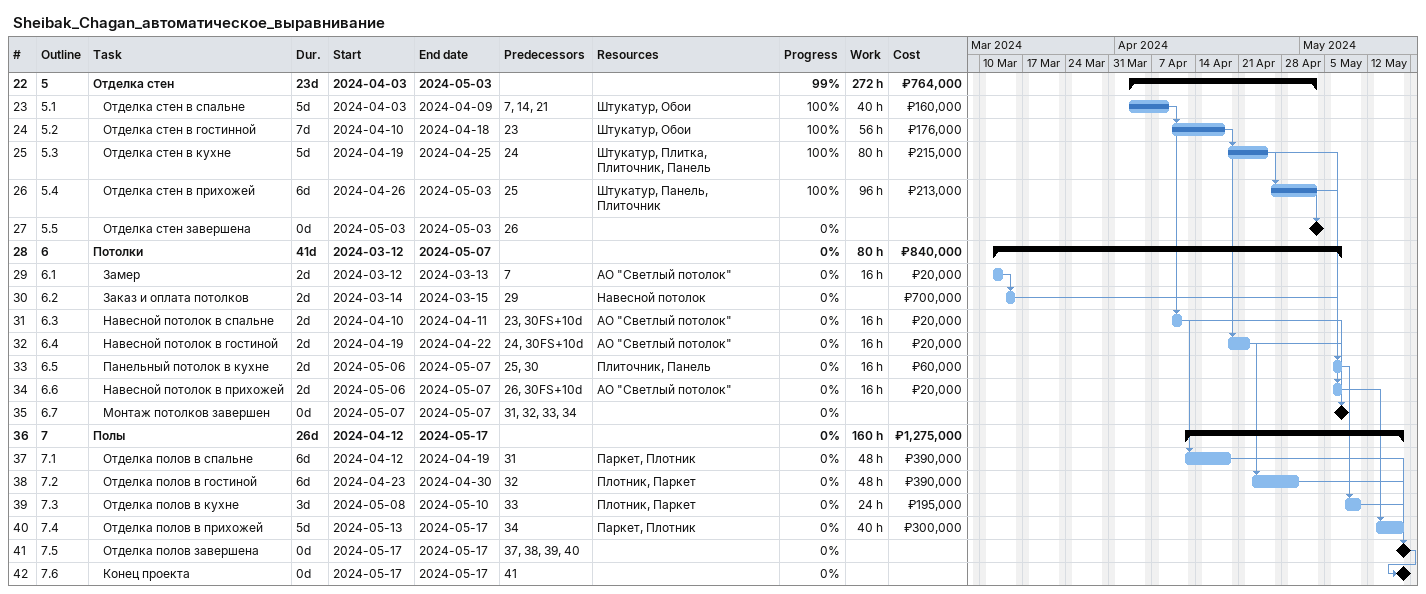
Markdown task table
Sheibak_Chagan_автоматическое_выравнивание

| ID | WBS | Task | Duration | Start | Finish | Predecessors | Resources | % complete | Work (h) | Cost (₽) |
|---|---|---|---|---|---|---|---|---|---|---|
| 22 | 5 | **Отделка стен** | 23d | 2024-04-03 | 2024-05-03 |  |  | 99 | 272 | 764000 |
| 23 | 5.1 | Отделка стен в спальне | 5d | 2024-04-03 | 2024-04-09 | 7, 14, 21 | Штукатур, Обои | 100 | 40 | 160000 |
| 24 | 5.2 | Отделка стен в гостинной | 7d | 2024-04-10 | 2024-04-18 | 23 | Штукатур, Обои | 100 | 56 | 176000 |
| 25 | 5.3 | Отделка стен в кухне | 5d | 2024-04-19 | 2024-04-25 | 24 | Штукатур, Плитка, Плиточник, Панель | 100 | 80 | 215000 |
| 26 | 5.4 | Отделка стен в прихожей | 6d | 2024-04-26 | 2024-05-03 | 25 | Штукатур, Панель, Плиточник | 100 | 96 | 213000 |
| 27 | 5.5 | Отделка стен завершена | 0d | 2024-05-03 | 2024-05-03 | 26 |  | 0 |  |  |
| 28 | 6 | **Потолки** | 41d | 2024-03-12 | 2024-05-07 |  |  | 0 | 80 | 840000 |
| 29 | 6.1 | Замер | 2d | 2024-03-12 | 2024-03-13 | 7 | АО "Светлый потолок" | 0 | 16 | 20000 |
| 30 | 6.2 | Заказ и оплата потолков | 2d | 2024-03-14 | 2024-03-15 | 29 | Навесной потолок | 0 |  | 700000 |
| 31 | 6.3 | Навесной потолок в спальне | 2d | 2024-04-10 | 2024-04-11 | 23, 30FS+10d | АО "Светлый потолок" | 0 | 16 | 20000 |
| 32 | 6.4 | Навесной потолок в гостиной | 2d | 2024-04-19 | 2024-04-22 | 24, 30FS+10d | АО "Светлый потолок" | 0 | 16 | 20000 |
| 33 | 6.5 | Панельный потолок в кухне | 2d | 2024-05-06 | 2024-05-07 | 25, 30 | Плиточник, Панель | 0 | 16 | 60000 |
| 34 | 6.6 | Навесной потолок в прихожей | 2d | 2024-05-06 | 2024-05-07 | 26, 30FS+10d | АО "Светлый потолок" | 0 | 16 | 20000 |
| 35 | 6.7 | Монтаж потолков завершен | 0d | 2024-05-07 | 2024-05-07 | 31, 32, 33, 34 |  | 0 |  |  |
| 36 | 7 | **Полы** | 26d | 2024-04-12 | 2024-05-17 |  |  | 0 | 160 | 1275000 |
| 37 | 7.1 | Отделка полов в спальне | 6d | 2024-04-12 | 2024-04-19 | 31 | Паркет, Плотник | 0 | 48 | 390000 |
| 38 | 7.2 | Отделка полов в гостиной | 6d | 2024-04-23 | 2024-04-30 | 32 | Плотник, Паркет | 0 | 48 | 390000 |
| 39 | 7.3 | Отделка полов в кухне | 3d | 2024-05-08 | 2024-05-10 | 33 | Плотник, Паркет | 0 | 24 | 195000 |
| 40 | 7.4 | Отделка полов в прихожей | 5d | 2024-05-13 | 2024-05-17 | 34 | Паркет, Плотник | 0 | 40 | 300000 |
| 41 | 7.5 | Отделка полов завершена | 0d | 2024-05-17 | 2024-05-17 | 37, 38, 39, 40 |  | 0 |  |  |
| 42 | 7.6 | Конец проекта | 0d | 2024-05-17 | 2024-05-17 | 41 |  | 0 |  |  |
